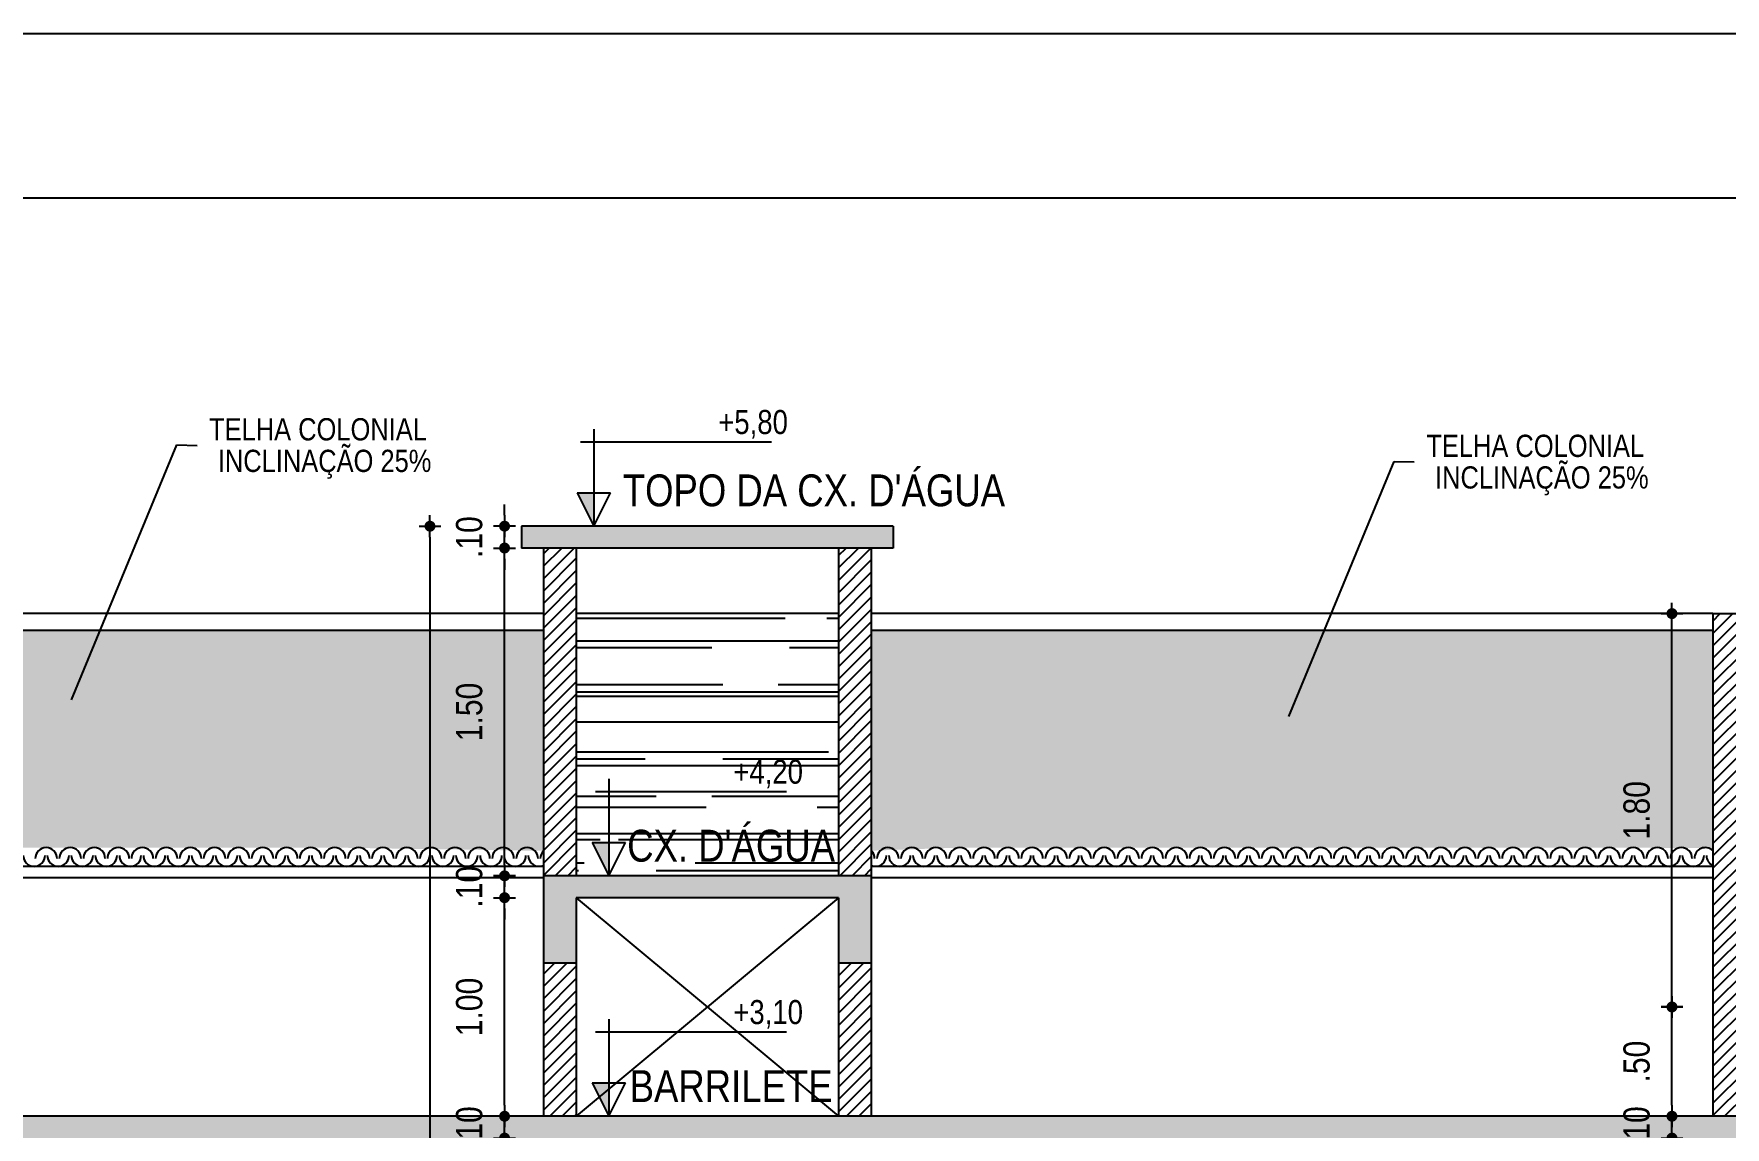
# Model space of a CAD drawing. Header units: millimetres. Extents: x 3955 to 10567, y -112 to 1797.
# Drawn here: x 5264.88 to 5272.62, y 1035.53 to 1040.53 of the extents above; entities that cross this region are included whole.
import ezdxf
from ezdxf.enums import TextEntityAlignment as Align

# ---------------------------------------------------------------- set-up
doc = ezdxf.new("R2010")
doc.units = ezdxf.units.MM
doc.header["$LTSCALE"] = 20
doc.linetypes.add('HIDDEN2', pattern=[0.1875, 0.125, -0.0625])
for name, color, linetype in [('001', 5, 'Continuous'), ('COTA', 7, 'Continuous'), ('E-hatch', 8, 'Continuous'), ('E-txt-g', 3, 'Continuous'), ('ESQUADRIA', 3, 'Continuous'), ('LAYER1', 2, 'Continuous')]:
    doc.layers.add(name, color=color, linetype=linetype)
doc.layers.add('E-Cta-W', color=7, linetype='Continuous', lineweight=20)
doc.layers.add('E-Txt-W', color=7, linetype='Continuous', lineweight=20)
doc.styles.add('F2', font='ARIALN.TTF')
doc.styles.add('REG60', font='romans.shx', dxfattribs={"width": 0.8, "height": 0.15})
doc.styles.add('REG80', font='romans.shx', dxfattribs={"width": 0.8, "height": 0.2})
doc.styles.get("Standard").update_dxf_attribs({"font": 'arial.ttf'})
doc.dimstyles.new('ARQUITETURA', dxfattribs={"dimtxt": 0.11, "dimasz": 0.05, "dimexe": 0.1, "dimexo": 0, "dimgap": 0.1, "dimtad": 1, "dimzin": 5, "dimdsep": 46, "dimtxsty": 'F2', "dimblk": 'COTA', "dimcen": 0, "dimse1": 1, "dimse2": 1, "dimadec": 0, "dimazin": 0, "dimtfac": 2, "dimtix": 1, "dimtmove": 2, "dimatfit": 3, "dimldrblk": 'COTA', "dimfxl": 1, "dimtolj": 1, "dimtzin": 5, "dimarcsym": 0})
doc.dimstyles.get("Standard").update_dxf_attribs({"dimtxt": 0.18, "dimasz": 0.18, "dimexe": 0.18, "dimexo": 0.0625, "dimgap": 0.09, "dimtad": 0, "dimtih": 1, "dimtoh": 1, "dimdec": 4, "dimzin": 0, "dimdsep": 46, "dimtxsty": 'Standard', "dimcen": 0.09, "dimadec": 0, "dimazin": 0, "dimtfac": 1, "dimtdec": 4, "dimtofl": 0, "dimtmove": 0, "dimatfit": 3, "dimfxl": 1, "dimtolj": 1, "dimtzin": 0, "dimarcsym": 0})

# ---------------------------------------------------------------- blocks, each defined once
blk = doc.blocks.new('TXT-AMB75')
at = {"layer": 'E-txt-g', "style": 'REG80', "width": 0.8, "flags": 8}
blk.add_attdef('TXT', text='', height=0.2, dxfattribs=at).set_placement((0.005, 0.296), align=Align.CENTER)
at = {"layer": 'E-Txt-W', "style": 'REG60', "width": 0.8, "flags": 8}
blk.add_attdef('TXT', text='', height=0.15, dxfattribs=at).set_placement((0.005, 0.027), align=Align.CENTER)
blk = doc.blocks.new('COTA')
at = {"layer": 'COTA'}
for p, q in [((-1, 0), (1, 0)), ((0, 1), (0, -1))]:
    blk.add_line(p, q, dxfattribs=at)
at = {"layer": 'COTA', "const_width": 0.5}
blk.add_lwpolyline([(-0.25, 0, 1), (0.25, 0, 1)], format="xyb", close=True, dxfattribs=at)
blk = doc.blocks.new('*D379')
at = {"color": 0, "lineweight": -2}
for p, q in [((5267.038, 1035.627), (5267.038, 1035.677)), ((5267.038, 1035.477), (5267.038, 1035.577)), ((5267.038, 1035.427), (5267.038, 1035.377))]:
    blk.add_line(p, q, dxfattribs=at)
at = {"color": 0, "lineweight": -2, "xscale": 0.05, "yscale": 0.05, "zscale": 0.05}
for p, rotation in [((5267.038, 1035.577), 270), ((5267.038, 1035.477), 90)]:
    blk.add_blockref('COTA', p, dxfattribs=dict(at, rotation=rotation))
at = {"color": 0, "insert": (5266.8768, 1035.527), "char_height": 0.12, "attachment_point": 5, "rotation": 90, "style": 'F2'}
blk.add_mtext('\\A1;.10', dxfattribs=at)
blk = doc.blocks.new('*D380')
at = {"color": 0, "lineweight": -2}
blk.add_line((5267.038, 1035.627), (5267.038, 1036.527), dxfattribs=at)
at = {"color": 0, "lineweight": -2, "xscale": 0.05, "yscale": 0.05, "zscale": 0.05}
for p, rotation in [((5267.038, 1036.577), 90), ((5267.038, 1035.577), 270)]:
    blk.add_blockref('COTA', p, dxfattribs=dict(at, rotation=rotation))
at = {"color": 0, "insert": (5266.8768, 1036.077), "char_height": 0.12, "attachment_point": 5, "rotation": 90, "style": 'F2'}
blk.add_mtext('\\A1;1.00', dxfattribs=at)
blk = doc.blocks.new('*D381')
at = {"color": 0, "lineweight": -2}
for p, q in [((5267.038, 1036.727), (5267.038, 1036.777)), ((5267.038, 1036.577), (5267.038, 1036.677)), ((5267.038, 1036.527), (5267.038, 1036.477))]:
    blk.add_line(p, q, dxfattribs=at)
at = {"color": 0, "lineweight": -2, "xscale": 0.05, "yscale": 0.05, "zscale": 0.05}
for p, rotation in [((5267.038, 1036.677), 270), ((5267.038, 1036.577), 90)]:
    blk.add_blockref('COTA', p, dxfattribs=dict(at, rotation=rotation))
at = {"color": 0, "insert": (5266.8768, 1036.627), "char_height": 0.12, "attachment_point": 5, "rotation": 90, "style": 'F2'}
blk.add_mtext('\\A1;.10', dxfattribs=at)
blk = doc.blocks.new('*D382')
at = {"color": 0, "lineweight": -2}
blk.add_line((5267.038, 1036.727), (5267.038, 1038.127), dxfattribs=at)
at = {"color": 0, "lineweight": -2, "xscale": 0.05, "yscale": 0.05, "zscale": 0.05}
for p, rotation in [((5267.038, 1038.177), 90), ((5267.038, 1036.677), 270)]:
    blk.add_blockref('COTA', p, dxfattribs=dict(at, rotation=rotation))
at = {"color": 0, "insert": (5266.8768, 1037.427), "char_height": 0.12, "attachment_point": 5, "rotation": 90, "style": 'F2'}
blk.add_mtext('\\A1;1.50', dxfattribs=at)
blk = doc.blocks.new('*D383')
at = {"color": 0, "lineweight": -2}
for p, q in [((5267.038, 1038.327), (5267.038, 1038.377)), ((5267.038, 1038.177), (5267.038, 1038.277)), ((5267.038, 1038.127), (5267.038, 1038.077))]:
    blk.add_line(p, q, dxfattribs=at)
at = {"color": 0, "lineweight": -2, "xscale": 0.05, "yscale": 0.05, "zscale": 0.05}
for p, rotation in [((5267.038, 1038.277), 270), ((5267.038, 1038.177), 90)]:
    blk.add_blockref('COTA', p, dxfattribs=dict(at, rotation=rotation))
at = {"color": 0, "insert": (5266.8768, 1038.227), "char_height": 0.12, "attachment_point": 5, "rotation": 90, "style": 'F2'}
blk.add_mtext('\\A1;.10', dxfattribs=at)
blk = doc.blocks.new('*D384')
at = {"color": 0, "lineweight": -2}
blk.add_line((5266.6968, 1038.227), (5266.6968, 1032.527), dxfattribs=at)
at = {"color": 0, "lineweight": -2, "xscale": 0.05, "yscale": 0.05, "zscale": 0.05}
for p, rotation in [((5266.6968, 1038.277), 90), ((5266.6968, 1032.477), 270)]:
    blk.add_blockref('COTA', p, dxfattribs=dict(at, rotation=rotation))
at = {"color": 0, "insert": (5266.5356, 1035.1231), "char_height": 0.12, "attachment_point": 5, "rotation": 90, "style": 'F2'}
blk.add_mtext('\\A1;5.80', dxfattribs=at)
blk = doc.blocks.new('*D386')
at = {"color": 0, "lineweight": -2}
for p, q in [((5272.3785, 1035.627), (5272.3785, 1035.677)), ((5272.3785, 1035.477), (5272.3785, 1035.577)), ((5272.3785, 1035.427), (5272.3785, 1035.377))]:
    blk.add_line(p, q, dxfattribs=at)
at = {"color": 0, "lineweight": -2, "xscale": 0.05, "yscale": 0.05, "zscale": 0.05}
for p, rotation in [((5272.3785, 1035.577), 270), ((5272.3785, 1035.477), 90)]:
    blk.add_blockref('COTA', p, dxfattribs=dict(at, rotation=rotation))
at = {"color": 0, "insert": (5272.2172, 1035.527), "char_height": 0.12, "attachment_point": 5, "rotation": 90, "style": 'F2'}
blk.add_mtext('\\A1;.10', dxfattribs=at)
blk = doc.blocks.new('*D387')
at = {"color": 0, "lineweight": -2}
blk.add_line((5272.3785, 1035.627), (5272.3785, 1036.027), dxfattribs=at)
at = {"color": 0, "lineweight": -2, "xscale": 0.05, "yscale": 0.05, "zscale": 0.05}
for p, rotation in [((5272.3785, 1036.077), 90), ((5272.3785, 1035.577), 270)]:
    blk.add_blockref('COTA', p, dxfattribs=dict(at, rotation=rotation))
at = {"color": 0, "insert": (5272.2172, 1035.827), "char_height": 0.12, "attachment_point": 5, "rotation": 90, "style": 'F2'}
blk.add_mtext('\\A1;.50', dxfattribs=at)
blk = doc.blocks.new('*D388')
at = {"color": 0, "lineweight": -2}
blk.add_line((5272.3785, 1036.127), (5272.3785, 1037.827), dxfattribs=at)
at = {"color": 0, "lineweight": -2, "xscale": 0.05, "yscale": 0.05, "zscale": 0.05}
for p, rotation in [((5272.3785, 1037.877), 90), ((5272.3785, 1036.077), 270)]:
    blk.add_blockref('COTA', p, dxfattribs=dict(at, rotation=rotation))
at = {"color": 0, "insert": (5272.2172, 1036.977), "char_height": 0.12, "attachment_point": 5, "rotation": 90, "style": 'F2'}
blk.add_mtext('\\A1;1.80', dxfattribs=at)

msp = doc.modelspace()

# ---------------------------------------------------------------- hatches: boundary and pattern name
at = {"layer": '001', "ltscale": 0.5}
h = msp.add_hatch(dxfattribs=at)
h.set_pattern_fill('SPANISH1', color=8, scale=0.119396, style=0, pattern_type=2)
h.set_pattern_definition([(180, (5270.20364, 1038.8545), (-0.2387917, 0.1193958), [0.0149245, -0.1343203, 0.0149245, -0.0746224]), (180, (5270.14395, 1038.9142), (-0.2387917, 0.1193958), [0.0447734, -0.1940182]), (180, (5270.14395, 1038.92912), (-0.2387917, 0.1193958), [0.0447734, -0.0746224, 0.0447734, -0.0746224]), (180, (5270.02455, 1038.94404), (-0.2387917, 0.1193958), [0.0447734, -0.1940182]), (90, (5270.20364, 1038.8545), (0.238792, 0.119396), [0.0149245, -0.1044714]), (90, (5270.18872, 1038.8545), (0.238792, 0.119396), [0.0149245, -0.1044714]), (90, (5270.0544, 1038.8545), (0.238792, 0.119396), [0.0149245, -0.1044714]), (90, (5270.03947, 1038.8545), (0.238792, 0.119396), [0.0149245, -0.1044714]), (135, (5270.18872, 1038.89927), (-1e-17, 0.1193958), [0.0211064, -0.316596]), (45, (5270.0544, 1038.89927), (-1e-17, 0.1193958), [0.0211064, -0.316596]), (153.435, (5270.17379, 1038.89927), (6e-12, 0.1193958), [0.033372, -0.233605]), (153.435, (5270.17379, 1038.9142), (6e-12, 0.1193958), [0.033372, -0.233605]), (153.435, (5270.21857, 1038.92912), (6e-12, 0.1193958), [0.0303385, -0.2366387]), (153.435, (5270.21857, 1038.94404), (6e-12, 0.1193958), [0.033372, -0.233605]), (116.56505, (5270.203643, 1038.86942), (-6e-12, 0.11939584), [0.033372, -0.5005823]), (116.56505, (5270.18872, 1038.86942), (-6e-12, 0.11939584), [0.033372, -0.5005823]), (63.43495, (5270.0544, 1038.86942), (6e-12, 0.11939584), [0.033372, -0.5005823]), (63.43495, (5270.039474, 1038.86942), (6e-12, 0.11939584), [0.033372, -0.5005823]), (26.565, (5270.06932, 1038.89927), (-6e-12, 0.1193958), [0.033372, -0.233605]), (26.565, (5270.06932, 1038.9142), (-6e-12, 0.1193958), [0.033372, -0.233605]), (26.565, (5270.02455, 1038.92912), (-6e-12, 0.1193958), [0.0303385, -0.2366387]), (26.565, (5270.02455, 1038.94404), (-6e-12, 0.1193958), [0.033372, -0.233605]), (99.46232, (5270.203643, 1038.869422), (5e-14, 0.119395836), [0.136173, -1.31634]), (80.53768, (5270.039474, 1038.869422), (-5e-14, 0.119395836), [0.136173, -1.31634])])
h.paths.add_polyline_path([(5263.5658, 1037.8002), (5263.5658, 1036.7998), (5264.0611, 1036.8062), (5264.2811, 1036.8062), (5265.0511, 1036.8062), (5265.2711, 1036.8062), (5266.2611, 1036.8062), (5267.2158, 1036.7915), (5267.2158, 1037.8002)])
h = msp.add_hatch(dxfattribs=at)
h.set_pattern_fill('SPANISH1', color=8, scale=0.119396, style=0, pattern_type=2)
h.set_pattern_definition([(180, (5276.20844, 1038.29132), (-0.2387917, 0.1193958), [0.0149245, -0.1343203, 0.0149245, -0.0746224]), (180, (5276.14874, 1038.35102), (-0.2387917, 0.1193958), [0.0447734, -0.1940182]), (180, (5276.14874, 1038.36594), (-0.2387917, 0.1193958), [0.0447734, -0.0746224, 0.0447734, -0.0746224]), (180, (5276.02935, 1038.38086), (-0.2387917, 0.1193958), [0.0447734, -0.1940182]), (90, (5276.20844, 1038.29132), (0.238792, 0.119396), [0.0149245, -0.1044714]), (90, (5276.19352, 1038.29132), (0.238792, 0.119396), [0.0149245, -0.1044714]), (90, (5276.0592, 1038.29132), (0.238792, 0.119396), [0.0149245, -0.1044714]), (90, (5276.04427, 1038.29132), (0.238792, 0.119396), [0.0149245, -0.1044714]), (135, (5276.19352, 1038.33609), (-1e-17, 0.1193958), [0.0211064, -0.316596]), (45, (5276.0592, 1038.33609), (-1e-17, 0.1193958), [0.0211064, -0.316596]), (153.435, (5276.17859, 1038.33609), (6e-12, 0.1193958), [0.033372, -0.233605]), (153.435, (5276.17859, 1038.35102), (6e-12, 0.1193958), [0.033372, -0.233605]), (153.435, (5276.22337, 1038.36594), (6e-12, 0.1193958), [0.0303385, -0.2366387]), (153.435, (5276.22337, 1038.38086), (6e-12, 0.1193958), [0.033372, -0.233605]), (116.56505, (5276.20844, 1038.30624), (-6e-12, 0.11939584), [0.033372, -0.5005823]), (116.56505, (5276.193517, 1038.30624), (-6e-12, 0.11939584), [0.033372, -0.5005823]), (63.43495, (5276.059197, 1038.30624), (6e-12, 0.11939584), [0.033372, -0.5005823]), (63.43495, (5276.04427, 1038.30624), (6e-12, 0.11939584), [0.033372, -0.5005823]), (26.565, (5276.07412, 1038.33609), (-6e-12, 0.1193958), [0.033372, -0.233605]), (26.565, (5276.07412, 1038.35102), (-6e-12, 0.1193958), [0.033372, -0.233605]), (26.565, (5276.02935, 1038.36594), (-6e-12, 0.1193958), [0.0303385, -0.2366387]), (26.565, (5276.02935, 1038.38086), (-6e-12, 0.1193958), [0.033372, -0.233605]), (99.46232, (5276.208442, 1038.306242), (5e-14, 0.119395836), [0.136173, -1.31634]), (80.53768, (5276.044272, 1038.306242), (-5e-14, 0.119395836), [0.136173, -1.31634])])
h.paths.add_polyline_path([(5268.7158, 1037.8002), (5268.7158, 1036.7922), (5269.1211, 1036.8062), (5270.1111, 1036.8062), (5271.5507, 1036.8052), (5270.4611, 1036.8062), (5272.1111, 1036.8062), (5272.5658, 1036.804), (5272.5658, 1037.8002)])
at = {"layer": 'E-hatch'}
h = msp.add_hatch(dxfattribs=at)
h.set_pattern_fill('ANSI38', color=256, scale=0.01, style=0)
h.set_pattern_definition([(45, (0, 48.930234), (-0.0224506403, 0.0224506403), []), (135, (0, 48.930234), (-0.0673519209, 0.0224506403), [0.079375, -0.047625])])
h.paths.add_polyline_path([(5264.2158, 1035.477), (5267.2158, 1035.477), (5267.2158, 1035.177), (5267.3658, 1035.177), (5267.3658, 1035.477), (5268.5658, 1035.477), (5268.5658, 1035.177), (5268.7158, 1035.177), (5268.7158, 1035.477), (5269.9158, 1035.477), (5269.9158, 1035.177), (5270.0658, 1035.177), (5270.0658, 1035.477), (5272.5658, 1035.477), (5272.5658, 1035.177), (5272.7158, 1035.177), (5272.7158, 1035.477), (5275.2158, 1035.477), (5275.2158, 1035.177), (5275.3658, 1035.177), (5275.3658, 1035.477), (5276.4658, 1035.477), (5276.4658, 1035.177), (5276.6158, 1035.177), (5276.6158, 1035.477), (5278.8158, 1035.477), (5278.8158, 1035.177), (5278.9658, 1035.177), (5278.9658, 1035.477), (5283.2661, 1035.477), (5283.2661, 1035.977), (5283.1158, 1035.977), (5283.1158, 1035.577), (5264.0658, 1035.577), (5264.0658, 1035.177), (5264.2158, 1035.177)])
h.paths.add_polyline_path([(5268.5658, 1036.277), (5268.7158, 1036.277), (5268.7158, 1036.677), (5267.2158, 1036.677), (5267.2158, 1036.277), (5267.3658, 1036.277), (5267.3658, 1036.577), (5268.5658, 1036.577)])
h.paths.add_polyline_path([(5267.1158, 1038.277), (5267.1158, 1038.177), (5268.8158, 1038.177), (5268.8158, 1038.277)])
h = msp.add_hatch(dxfattribs=at)
h.set_pattern_fill('_USER', color=256, scale=0.04, angle=45, style=0, pattern_type=0)
h.set_pattern_definition([(45, (0, 48.930234), (-0.02828427125, 0.02828427125), [])])
h.paths.add_polyline_path([(5268.5658, 1036.677), (5268.7158, 1036.677), (5268.7158, 1038.177), (5268.5658, 1038.177)])
h.paths.add_polyline_path([(5267.3658, 1038.177), (5267.2158, 1038.177), (5267.2158, 1036.677), (5267.3658, 1036.677)])
h.paths.add_polyline_path([(5267.2158, 1035.577), (5267.3658, 1035.577), (5267.3658, 1036.277), (5267.2158, 1036.277)])
h.paths.add_polyline_path([(5268.5658, 1035.577), (5268.7158, 1035.577), (5268.7158, 1036.277), (5268.5658, 1036.277)])
h.paths.add_polyline_path([(5268.5658, 1033.2701), (5268.5658, 1033.2701), (5268.5658, 1033.2206), (5268.5658, 1032.477), (5268.7158, 1032.477), (5268.7158, 1033.2206), (5268.7158, 1033.2206), (5268.7158, 1033.2701), (5268.7158, 1035.177), (5268.5658, 1035.177)])
h.paths.add_polyline_path([(5267.3658, 1035.177), (5267.2158, 1035.177), (5267.2158, 1032.477), (5267.3658, 1032.477)])
h.paths.add_polyline_path([(5269.9158, 1034.577), (5270.0658, 1034.577), (5270.0658, 1035.177), (5269.9158, 1035.177)])
h.paths.add_polyline_path([(5264.2158, 1035.177), (5264.0658, 1035.177), (5264.0658, 1032.477), (5264.2158, 1032.477)])
h.paths.add_polyline_path([(5264.2158, 1036.6683), (5264.0658, 1036.6683), (5264.0658, 1035.577), (5264.2158, 1035.577)])
h.paths.add_polyline_path([(5272.7158, 1035.177), (5272.5658, 1035.177), (5272.5658, 1032.477), (5272.7158, 1032.477)])
h.paths.add_polyline_path([(5272.7158, 1037.877), (5272.5658, 1037.877), (5272.5658, 1035.577), (5272.7158, 1035.577)])
h.paths.add_polyline_path([(5275.3658, 1035.177), (5275.2158, 1035.177), (5275.2158, 1032.477), (5275.3658, 1032.477)])
h.paths.add_polyline_path([(5276.6158, 1035.177), (5276.4658, 1035.177), (5276.4658, 1032.477), (5276.6158, 1032.477)])
h.paths.add_polyline_path([(5278.9658, 1035.177), (5278.8158, 1035.177), (5278.8158, 1034.577), (5278.9658, 1034.577)])
h = msp.add_hatch(dxfattribs=at)
h.set_pattern_fill('AR-RROOF', color=8, scale=0.01, style=0)
h.set_pattern_definition([(0, (0, 48.93023), (0.5588, 0.254), [3.81, -0.508, 1.27, -0.254]), (0, (0.33782, 49.05723), (-0.254, 0.33782), [0.762, -0.08382, 1.524, -0.1905]), (0, (0.127, 49.14613), (1.3208, 0.17018), [2.032, -0.3556, 1.016, -0.254])])
h.paths.add_polyline_path([(5267.3658, 1037.877), (5267.3658, 1036.677), (5267.5156, 1036.677), (5267.4394, 1036.8294), (5267.5918, 1036.8294), (5267.5156, 1036.677), (5268.5658, 1036.677), (5268.5658, 1037.877)])
h.paths.add_polyline_path([(5267.5523, 1036.693), (5268.5964, 1036.693), (5268.5964, 1036.9721), (5267.5523, 1036.9721)], flags=9)
h.paths.add_polyline_path([(5268.0513, 1037.0439), (5268.4363, 1037.0439), (5268.4363, 1037.2422), (5268.0513, 1037.2422)], flags=24)

# ---------------------------------------------------------------- linework, layer by layer
for p, q in [((5267.3848, 1038.6632), (5268.2587, 1038.6632)), ((5267.4467, 1038.7208), (5267.4467, 1038.277)), ((5267.3705, 1038.4294), (5267.4467, 1038.277)), ((5267.3705, 1038.4294), (5267.5229, 1038.4294)), ((5267.4467, 1038.277), (5267.5229, 1038.4294)), ((5267.5156, 1037.1208), (5267.5156, 1036.677)), ((5267.4537, 1037.0632), (5268.3276, 1037.0632)), ((5267.4394, 1036.8294), (5267.5156, 1036.677)), ((5267.4394, 1036.8294), (5267.5918, 1036.8294)), ((5267.5156, 1036.677), (5267.5918, 1036.8294)), ((5267.4537, 1035.9632), (5268.3276, 1035.9632)), ((5267.5156, 1036.0208), (5267.5156, 1035.577)), ((5267.4394, 1035.7294), (5267.5156, 1035.577)), ((5267.4394, 1035.7294), (5267.5918, 1035.7294)), ((5267.5156, 1035.577), (5267.5918, 1035.7294))]:
    msp.add_line(p, q)
at = {"color": 5}
for p, q in [((5268.8158, 1038.277), (5267.1158, 1038.277)), ((5267.1158, 1038.277), (5267.1158, 1038.177)), ((5268.8158, 1038.277), (5268.8158, 1038.177)), ((5268.8158, 1038.177), (5267.1158, 1038.177)), ((5267.2158, 1038.177), (5267.2158, 1035.577)), ((5267.3658, 1038.177), (5267.3658, 1036.677)), ((5268.5658, 1038.177), (5268.5658, 1036.677)), ((5268.7158, 1038.177), (5268.7158, 1035.577)), ((5272.5658, 1037.877), (5272.5658, 1035.577)), ((5272.5658, 1037.877), (5272.7158, 1037.877)), ((5268.7158, 1036.677), (5267.2158, 1036.677)), ((5268.5658, 1036.577), (5267.3658, 1036.577)), ((5267.3658, 1036.577), (5267.3658, 1035.577)), ((5268.5658, 1036.577), (5268.5658, 1035.577)), ((5267.3658, 1036.277), (5267.2158, 1036.277)), ((5268.7158, 1036.277), (5268.5658, 1036.277)), ((5283.1158, 1035.577), (5264.0658, 1035.577))]:
    msp.add_line(p, q, dxfattribs=at)
at = {"color": 8}
for p, q in [((5267.2158, 1037.877), (5264.0658, 1037.877)), ((5272.5658, 1037.877), (5268.7158, 1037.877))]:
    msp.add_line(p, q, dxfattribs=at)
at = {"color": 7}
msp.add_line((5268.5658, 1037.877), (5267.3658, 1037.877), dxfattribs=at)
at = {"color": 2}
for p, q in [((5267.2158, 1037.8002), (5263.5658, 1037.8002)), ((5272.5658, 1037.8002), (5268.7158, 1037.8002)), ((5267.2158, 1036.7205), (5263.5658, 1036.7205)), ((5267.2158, 1036.6683), (5263.5658, 1036.6683)), ((5272.5658, 1036.7205), (5268.7158, 1036.7205)), ((5272.5658, 1036.6683), (5268.7158, 1036.6683))]:
    msp.add_line(p, q, dxfattribs=at)
at = {"color": 8, "linetype": 'HIDDEN2'}
for p, q in [((5267.3658, 1036.577), (5268.5658, 1035.577)), ((5268.5658, 1036.577), (5267.3658, 1035.577))]:
    msp.add_line(p, q, dxfattribs=at)
at = {"color": 2}
msp.add_lwpolyline([(5238.3909, 995.9801), (5304.2675, 995.9801), (5304.2675, 1040.5301), (5238.3909, 1040.5301)], close=True, dxfattribs=at)
at = {"color": 1}
msp.add_lwpolyline([(5240.2659, 1039.7801), (5303.5175, 1039.7801), (5303.5175, 996.7301), (5240.2659, 996.7301)], close=True, dxfattribs=at)
for points in [[(5267.3705, 1038.4294), (5267.4467, 1038.4294), (5267.4467, 1038.277)], [(5267.4394, 1036.8294), (5267.5156, 1036.8294), (5267.5156, 1036.677)], [(5267.4394, 1035.7294), (5267.5156, 1035.7294), (5267.5156, 1035.577)]]:
    msp.add_solid(points)
at = {"layer": 'ESQUADRIA', "color": 7}
for centre, start, end in [((5264.9411, 1036.7562), 0, 180), ((5265.0511, 1036.7562), 0, 180), ((5265.1611, 1036.7562), 0, 180), ((5265.2711, 1036.7562), 0, 180), ((5265.3811, 1036.7562), 0, 180), ((5265.4911, 1036.7562), 0, 180), ((5265.6011, 1036.7562), 0, 180), ((5265.7111, 1036.7562), 0, 180), ((5265.8211, 1036.7562), 0, 180), ((5265.9311, 1036.7562), 0, 180), ((5266.0411, 1036.7562), 0, 180), ((5266.1511, 1036.7562), 0, 180), ((5266.2611, 1036.7562), 0, 180), ((5266.3711, 1036.7562), 0, 180), ((5266.4811, 1036.7562), 0, 180), ((5266.5911, 1036.7562), 0, 180), ((5266.7011, 1036.7562), 0, 180), ((5266.7011, 1036.7562), 0, 180), ((5266.8111, 1036.7562), 0, 180), ((5266.8111, 1036.7562), 0, 180), ((5266.9211, 1036.7562), 0, 180), ((5267.0311, 1036.7562), 0, 180), ((5267.0311, 1036.7562), 0, 180), ((5267.1411, 1036.7562), 0, 180), ((5267.1411, 1036.7562), 0, 180), ((5268.7911, 1036.7562), 0, 180), ((5268.9011, 1036.7562), 0, 180), ((5269.0111, 1036.7562), 0, 180), ((5269.1211, 1036.7562), 0, 180), ((5269.1211, 1036.7562), 0, 180), ((5269.2311, 1036.7562), 0, 180), ((5269.3411, 1036.7562), 0, 180), ((5269.4511, 1036.7562), 0, 180), ((5269.5611, 1036.7562), 0, 180), ((5269.6711, 1036.7562), 0, 180), ((5269.7811, 1036.7562), 0, 180), ((5269.8911, 1036.7562), 0, 180), ((5270.0011, 1036.7562), 0, 180), ((5270.1111, 1036.7562), 0, 180), ((5270.2211, 1036.7562), 0, 180), ((5270.3311, 1036.7562), 0, 180), ((5270.4411, 1036.7562), 0, 180), ((5270.5511, 1036.7562), 0, 180), ((5270.6611, 1036.7562), 0, 180), ((5270.7711, 1036.7562), 0, 180), ((5270.8811, 1036.7562), 0, 180), ((5270.9911, 1036.7562), 0, 180), ((5271.1011, 1036.7562), 0, 180), ((5271.2111, 1036.7562), 0, 180), ((5271.3211, 1036.7562), 0, 180), ((5271.4311, 1036.7562), 0, 180), ((5271.5411, 1036.7562), 0, 180), ((5271.6511, 1036.7562), 0, 180), ((5271.7611, 1036.7562), 0, 180), ((5271.8711, 1036.7562), 0, 180), ((5271.9811, 1036.7562), 0, 180), ((5272.0911, 1036.7562), 0, 180), ((5272.2011, 1036.7562), 0, 180), ((5272.2011, 1036.7562), 0, 180), ((5272.3111, 1036.7562), 0, 180), ((5272.3111, 1036.7562), 0, 180), ((5272.4211, 1036.7562), 0, 180), ((5272.5311, 1036.7562), 46.2027, 180), ((5272.5311, 1036.7562), 46.2027, 180), ((5264.8858, 1036.7705), 180, 0), ((5264.9958, 1036.7705), 180, 0), ((5265.1058, 1036.7705), 180, 0), ((5265.2158, 1036.7705), 180, 0), ((5265.3258, 1036.7705), 180, 0), ((5265.4358, 1036.7705), 180, 0), ((5265.5458, 1036.7705), 180, 0), ((5265.6558, 1036.7705), 180, 0), ((5265.7658, 1036.7705), 180, 0), ((5265.8758, 1036.7705), 180, 0), ((5265.9858, 1036.7705), 180, 0), ((5266.0958, 1036.7705), 180, 0), ((5266.2058, 1036.7705), 180, 0), ((5266.3158, 1036.7705), 180, 0), ((5266.4258, 1036.7705), 180, 0), ((5266.5358, 1036.7705), 180, 0), ((5266.6458, 1036.7705), 180, 0), ((5266.6458, 1036.7705), 270, 0), ((5266.7558, 1036.7705), 180, 0), ((5266.7558, 1036.7705), 180, 0), ((5266.8658, 1036.7705), 180, 264.71504), ((5266.8658, 1036.7705), 180, 0), ((5266.9758, 1036.7705), 180, 0), ((5266.9758, 1036.7705), 270, 0), ((5267.0858, 1036.7705), 180, 0), ((5267.0858, 1036.7705), 180, 0), ((5267.1958, 1036.7705), 180, 293.57818), ((5267.2511, 1036.7562), 135.06356, 180), ((5268.6811, 1036.7562), 0, 46.2027), ((5268.7358, 1036.7705), 246.42182, 0), ((5268.8458, 1036.7705), 180, 0), ((5268.9558, 1036.7705), 180, 0), ((5269.0658, 1036.7705), 180, 0), ((5269.0658, 1036.7705), 270, 0), ((5269.1758, 1036.7705), 180, 0), ((5269.2858, 1036.7705), 180, 0), ((5269.3958, 1036.7705), 180, 0), ((5269.5058, 1036.7705), 180, 0), ((5269.6158, 1036.7705), 180, 0), ((5269.7258, 1036.7705), 180, 0), ((5269.8358, 1036.7705), 180, 0), ((5269.9458, 1036.7705), 180, 0), ((5270.0558, 1036.7705), 180, 0), ((5270.1658, 1036.7705), 180, 0), ((5270.2758, 1036.7705), 180, 0), ((5270.3858, 1036.7705), 180, 0), ((5270.4958, 1036.7705), 180, 0), ((5270.6058, 1036.7705), 180, 0), ((5270.7158, 1036.7705), 180, 0), ((5270.8258, 1036.7705), 180, 0), ((5270.9358, 1036.7705), 180, 0), ((5271.0458, 1036.7705), 180, 0), ((5271.1558, 1036.7705), 180, 0), ((5271.2658, 1036.7705), 180, 0), ((5271.3758, 1036.7705), 180, 0), ((5271.4858, 1036.7705), 180, 0), ((5271.5958, 1036.7705), 180, 0), ((5271.7058, 1036.7705), 180, 0), ((5271.8158, 1036.7705), 180, 0), ((5271.9258, 1036.7705), 180, 0), ((5272.0358, 1036.7705), 180, 0), ((5272.1458, 1036.7705), 180, 0), ((5272.1458, 1036.7705), 270, 0), ((5272.2558, 1036.7705), 180, 0), ((5272.2558, 1036.7705), 180, 0), ((5272.3658, 1036.7705), 180, 264.71504), ((5272.3658, 1036.7705), 180, 0), ((5272.4758, 1036.7705), 180, 0), ((5272.4758, 1036.7705), 270, 0), ((5272.5858, 1036.7705), 180, 246.42182), ((5272.5858, 1036.7705), 180, 246.42182)]:
    msp.add_arc(centre, 0.05, start, end, dxfattribs=at)

# ---------------------------------------------------------------- block references
ref = msp.add_blockref('TXT-AMB75', (5268.4492, 1038.1519), dxfattribs=dict(xscale=0.7290000000000001, yscale=0.7290000000000001, zscale=0.7290000000000001))
ref.add_attrib('TXT', "TOPO DA CX. D'ÁGUA", dxfattribs={"layer": 'E-txt-g', "color": 2, "height": 0.1458, "style": 'F2'}).set_placement((5268.4532, 1038.3681), align=Align.CENTER)
ref = msp.add_blockref('TXT-AMB75', (5268.0704, 1036.5259), dxfattribs=dict(xscale=0.7290000000000001, yscale=0.7290000000000001, zscale=0.7290000000000001))
ref.add_attrib('TXT', "CX. D'ÁGUA", dxfattribs={"layer": 'E-txt-g', "color": 2, "height": 0.1458, "style": 'F2'}).set_placement((5268.0744, 1036.742), align=Align.CENTER)
ref = msp.add_blockref('TXT-AMB75', (5268.0704, 1035.4259), dxfattribs=dict(xscale=0.7290000000000001, yscale=0.7290000000000001, zscale=0.7290000000000001))
ref.add_attrib('TXT', 'BARRILETE', dxfattribs={"layer": 'E-txt-g', "color": 2, "height": 0.1458, "style": 'F2'}).set_placement((5268.0744, 1035.642), align=Align.CENTER)

# ---------------------------------------------------------------- texts
at = {"color": 7, "style": 'F2'}
for s, p in [('+5,80', (5268.0154, 1038.6987)), ('+4,20', (5268.0843, 1037.0987)), ('+3,10', (5268.0843, 1035.9987))]:
    msp.add_text(s, height=0.11, dxfattribs=at).set_placement(p)
at = {"layer": 'LAYER1', "color": 7, "linetype": 'Continuous', "style": 'F2'}
for s, p in [('TELHA COLONIAL', (5265.6863, 1038.7713)), ('TELHA COLONIAL', (5271.2547, 1038.6956)), ('INCLINAÇÃO 25%%%', (5265.7263, 1038.6267)), ('INCLINAÇÃO 25%%%', (5271.2947, 1038.551))]:
    msp.add_text(s, height=0.101662, dxfattribs=at).set_placement(p, align=Align.TOP_LEFT)

# ---------------------------------------------------------------- dimensions: what is measured, and where the dimension line sits
at = {"color": 4}
for base, p1, p2, picture, middle in [((5267.038, 1038.277), (5267.3658, 1038.177), (5267.3238, 1038.277), '*D383', (5266.8768, 1038.227)), ((5267.038, 1038.177), (5267.3658, 1036.677), (5267.3658, 1038.177), '*D382', (5266.8768, 1037.427)), ((5272.3785, 1037.877), (5272.7158, 1036.077), (5272.5658, 1037.877), '*D388', (5272.2172, 1036.977)), ((5267.038, 1036.677), (5267.3658, 1036.577), (5267.3658, 1036.677), '*D381', (5266.8768, 1036.627)), ((5267.038, 1036.577), (5267.2158, 1035.577), (5267.3658, 1036.577), '*D380', (5266.8768, 1036.077)), ((5272.3785, 1036.077), (5272.5658, 1035.577), (5272.7158, 1036.077), '*D387', (5272.2172, 1035.827)), ((5267.038, 1035.577), (5267.2158, 1035.477), (5267.2158, 1035.577), '*D379', (5266.8768, 1035.527)), ((5272.3785, 1035.577), (5272.5658, 1035.477), (5272.5658, 1035.577), '*D386', (5272.2172, 1035.527))]:
    dim = msp.add_linear_dim(base=base, p1=p1, p2=p2, angle=90, dimstyle='ARQUITETURA', override={"dimtxt": 0.12, "dimfxl": 0.1, "dimfxlon": 1}, dxfattribs=at)
    dim.commit()
    dim.dimension.update_dxf_attribs({"geometry": picture, "text_midpoint": middle})
dim = msp.add_linear_dim(base=(5266.6968, 1032.477), p1=(5267.1158, 1038.277), p2=(5267.2158, 1032.477), angle=90, dimstyle='ARQUITETURA', override={"dimtxt": 0.12, "dimfxl": 0.1, "dimfxlon": 1}, dxfattribs=at)
dim.commit()
dim.dimension.update_dxf_attribs({"geometry": '*D384', "text_midpoint": (5266.5356, 1035.1231), "dimtype": 160})

# ---------------------------------------------------------------- leaders
at = {"layer": 'E-Cta-W', "color": 4}
for points in [[(5265.0567, 1037.4821), (5265.5386, 1038.6486), (5265.6313, 1038.6468)], [(5270.6251, 1037.4063), (5271.107, 1038.5729), (5271.1997, 1038.5711)]]:
    msp.add_leader(points, dimstyle='Standard', dxfattribs=at)

doc.saveas('drawing.dxf')
